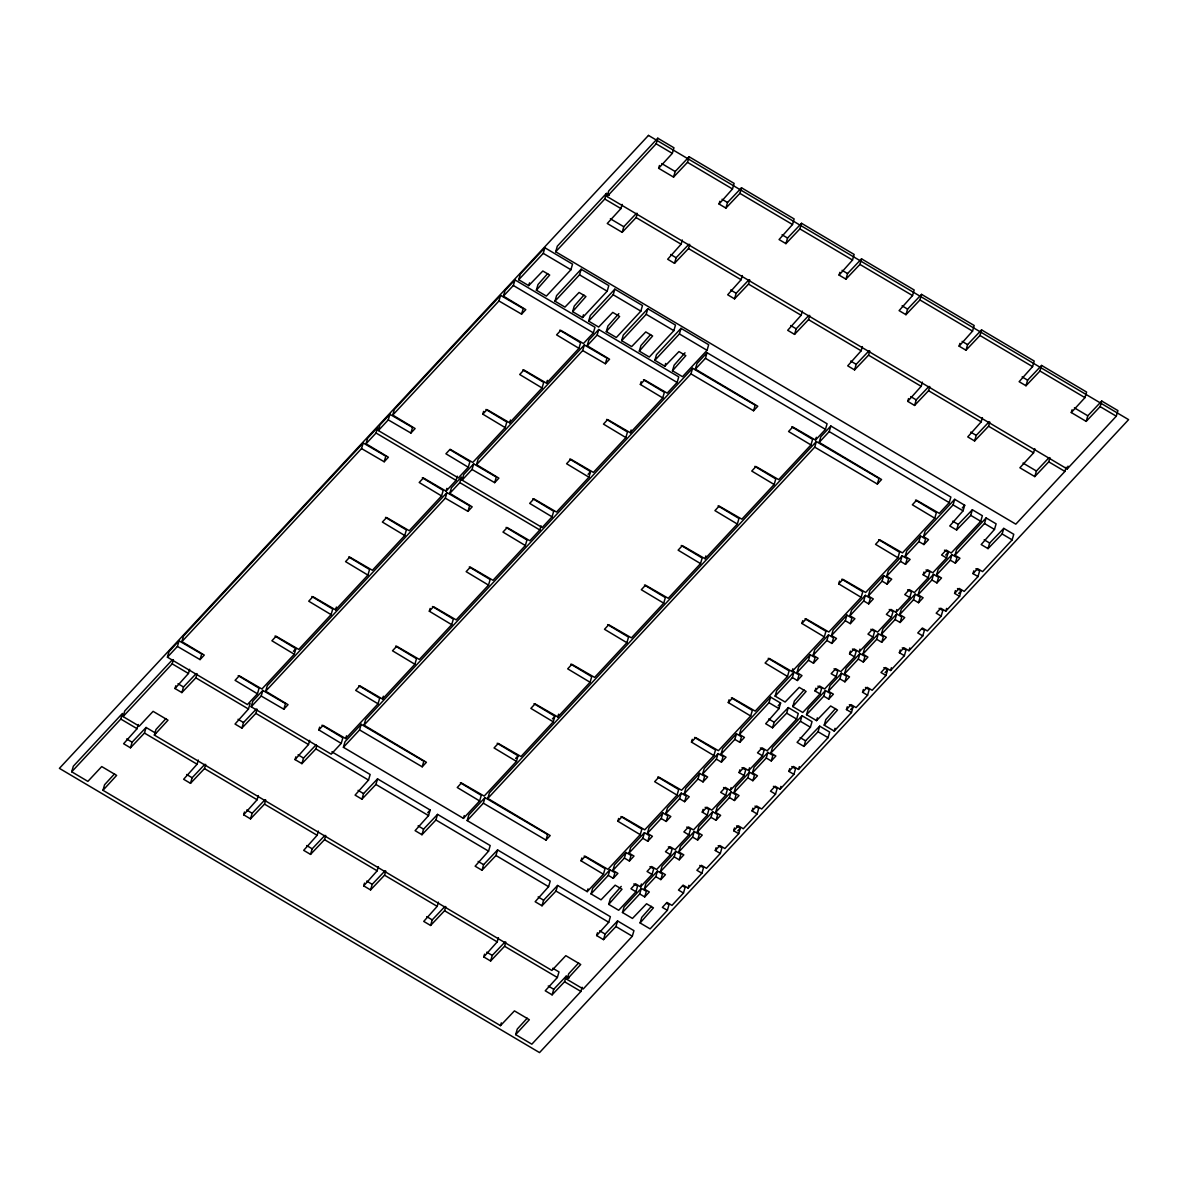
<?xml version="1.0" encoding="UTF-8"?>
<svg xmlns="http://www.w3.org/2000/svg" width="1188" height="1188" viewBox="0 0 1188 1188"><rect width="100%" height="100%" fill="white"/><g stroke="black" fill="none" stroke-linecap="round" stroke-linejoin="round"><path stroke-width="1.5" d="M71.711 771.799L73.329 766.215L122.409 713.468L120.79 719.052L71.711 771.799L87.882 781.377L101.723 766.572L116.632 775.393L102.97 790.302L500.49 1025.645L514.434 1010.884L529.343 1019.705L515.651 1034.614L531.838 1044.193L580.917 991.445L582.135 987.258M597.445 932.773L596.643 935.565L603.504 939.634L605.123 934.05L617.567 920.952L633.932 930.65L632.313 936.233L583.219 988.98L567.047 979.402L580.724 964.493L565.815 955.672L551.885 970.433L154.351 735.09L168.013 720.18L153.103 711.345L139.263 726.165L123.092 716.587L124.71 711.003L172.542 659.607M102.97 790.302L104.589 784.719L114.523 773.878M138.283 724.502L137.066 728.69L123.611 743.733L130.472 747.801L132.106 742.218L146.079 727.472L155.643 733.144M130.472 747.801L144.461 733.07L146.079 727.472M238.194 675.645L259.073 688.208L257.454 693.792L247.431 704.558L167.419 657.187L169.038 651.603L179.046 640.837L201.693 654.024L200.059 659.607L177.428 646.421L179.046 640.837M123.092 716.587L172.186 663.84L173.403 659.652M154.351 735.09L155.97 729.506L165.919 718.651M200.059 659.607L204.277 655.078L181.898 641.624L183.516 636.04L363.186 442.99L385.818 456.177L384.199 461.761L361.553 448.574L363.186 442.99M197.059 673.655L195.842 677.843L181.868 692.589L175.007 688.52L175.824 685.728M181.868 692.589L183.487 686.991L196.198 673.596M175.007 688.52L188.447 673.477L189.664 669.289M198.307 760.038L197.089 764.226L183.635 779.269L190.496 783.338L192.129 777.739L204.826 764.359M190.496 783.338L204.484 768.606L205.702 764.404M250.104 703.415L248.47 709.013L235.031 724.056L241.892 728.11L243.51 722.527L256.222 709.132M321.963 725.244L342.842 737.807L341.223 743.391L331.214 754.157L251.188 706.771L252.806 701.187L262.83 690.436L285.462 703.608L283.843 709.206L261.197 696.019L262.83 690.436M241.892 728.11L255.866 713.379L257.083 709.191M283.843 709.206L288.045 704.677L265.667 691.208L267.3 685.625L446.955 492.589L469.587 505.761L467.968 511.36L445.337 498.173L446.955 492.589M265.711 799.94L264.508 804.128L250.519 818.874L243.659 814.805L244.476 812.013M257.454 693.792L235.076 680.338L239.278 675.809L261.924 688.995L294.282 654.232L295.901 648.648L275.022 636.07M250.519 818.874L252.153 813.275L264.85 799.88M243.659 814.805L257.113 799.762L258.331 795.574M366.038 443.777L367.656 438.179L377.665 427.428L376.047 433.011L366.038 443.777L388.402 457.231L384.199 461.761M450.519 450L469.913 461.672L468.295 467.255L458.36 477.918L378.348 430.546L379.967 424.962L389.887 414.3L412.533 427.472L410.899 433.056L388.268 419.884L389.887 414.3M294.282 654.232L271.904 640.763L276.106 636.248L298.752 649.42L331.096 614.656L332.729 609.073L311.835 596.51M331.096 614.656L308.732 601.202L312.934 596.673L335.58 609.86L336.382 607.053M410.899 433.056L415.117 428.541L392.738 415.072L394.357 409.489L500.564 295.381L523.21 308.553L521.577 314.137L498.945 300.965L500.564 295.381M316.706 746.123L315.889 748.915L301.915 763.646L295.055 759.592L295.871 756.801M301.915 763.646L303.534 758.063L316.246 744.668M295.055 759.592L308.494 744.534L309.712 740.347M341.223 743.391L318.844 729.922L319.661 727.13M335.58 609.86L367.924 575.096L369.557 569.498L348.663 556.934M318.354 831.095L317.137 835.298L303.683 850.341L310.543 854.395L312.177 848.811L324.873 835.416M318.844 729.922L323.062 725.408L345.693 738.58L346.51 735.788M367.924 575.096L345.56 561.627L349.762 557.098L372.408 570.285L404.752 535.521L406.37 529.937L385.491 517.374M460.365 782.818L481.274 795.351L479.64 800.95L463.439 818.369L343.406 747.311L345.025 741.713L361.211 724.324L423.834 761.226L422.2 766.809L359.578 729.922L361.211 724.324M310.543 854.395L324.517 839.664L325.735 835.476M422.2 766.809L426.418 762.295L364.003 725.17L365.622 719.586L692.574 368.28L755.197 405.182L753.563 410.766L690.956 373.864L692.574 368.28M345.693 738.58L378.051 703.816L379.67 698.232L358.791 685.669M378.051 703.816L355.672 690.362L359.89 685.832L382.521 699.019L383.338 696.227M404.752 535.521L382.373 522.052L386.59 517.537L409.221 530.709L441.58 495.945L443.198 490.362L422.319 477.799M441.58 495.945L419.201 482.491L423.418 477.962L446.049 491.149L446.866 488.357M521.577 314.137L525.794 309.623L503.415 296.154L505.034 290.57L514.968 279.908L594.98 327.279L593.361 332.863L583.442 343.525L560.795 330.353L556.593 334.868L578.957 348.336L546.539 383.175L523.908 369.988L519.705 374.502L542.07 387.971L509.652 422.809L487.021 409.622L482.803 414.152L505.182 427.621L472.765 462.444L450.118 449.272L445.916 453.786L468.295 467.255M449.806 493.362L451.425 487.778L461.434 477.027L459.815 482.61L449.806 493.362L472.185 506.831L467.968 511.36M331.868 751.826L370.151 774.487L368.518 780.071L355.078 795.114L361.939 799.182L363.558 793.599L377.532 778.868L430.175 810.023L428.541 815.607L415.102 830.65L421.963 834.719L435.937 819.987L437.555 814.389L490.199 845.559L488.565 851.143L475.126 866.186L481.986 870.255L495.96 855.509L497.579 849.925L550.222 881.08L548.589 886.679L535.149 901.722L542.01 905.776L555.984 891.045L557.603 885.461L610.365 916.691L608.746 922.274L596.643 935.565M446.049 491.149L456.058 480.383L457.276 476.195M503.415 296.154L513.335 285.491L514.968 279.908M536.367 290.184L549.688 275.052L542.827 270.998L528.705 285.64L518.711 279.729L520.329 274.131L544.876 247.757L572.542 264.137L570.923 269.735L546.376 296.094L536.367 290.184L537.986 284.585L547.668 273.596M532.803 498.693L553.682 511.256L552.064 516.839L542.144 527.517L462.117 480.13L463.736 474.547L473.67 463.884L496.302 477.071L494.683 482.655L472.037 469.468L473.67 463.884M482.803 414.152L483.62 411.36M361.939 799.182L375.913 784.451L377.532 778.868M382.521 699.019L414.879 664.255L392.5 650.786L396.718 646.272L419.349 659.444L451.707 624.68L429.328 611.226L430.145 608.419M414.879 664.255L416.498 658.672L395.619 646.094M494.683 482.655L498.886 478.14L476.507 464.671L478.14 459.088L584.333 344.966L606.979 358.152L605.36 363.736L582.714 350.549L584.333 344.966M528.705 285.64L529.521 282.848M518.711 279.729L543.258 253.356L544.876 247.757M385.758 871.012L384.541 875.2L370.567 889.931L363.706 885.877L364.523 883.085M1066.126 467.226L1064.908 471.413L1015.814 524.16L555.687 251.767L557.306 246.183L606.4 193.436L609.34 195.174M370.567 889.931L372.2 884.347L384.897 870.953M505.182 427.621L506.801 422.022L485.922 409.459M363.706 885.877L377.16 870.819L378.378 866.631M509.652 422.809L510.469 420.017M451.707 624.68L453.326 619.096L432.447 606.533M572.631 311.642L585.936 296.525L579.076 292.456L564.968 307.113L554.974 301.188L556.593 295.604L581.14 269.231L608.805 285.61L607.172 291.194L582.625 317.567L572.631 311.642L574.25 306.059L583.932 295.055M542.07 387.971L543.703 382.388L522.809 369.824M546.539 383.175L547.356 380.368M429.328 611.226L433.531 606.697L456.177 619.884L488.52 585.12L490.154 579.521L469.275 566.958M554.974 301.188L579.506 274.814L581.14 269.231M555.687 251.767L604.781 199.02L606.4 193.436M607.083 196.555L608.702 190.956L657.796 138.209L673.952 147.787L672.334 153.371L658.642 168.28L673.551 177.101L687.496 162.34L689.114 156.757L734.125 183.398L732.491 188.981L719.052 204.039L725.913 208.093L739.886 193.362L741.505 187.778L794.133 218.934L792.515 224.517L779.061 239.56L785.921 243.629L799.895 228.898L801.529 223.299L854.157 254.455L852.524 260.053L839.084 275.096L845.945 279.15L859.919 264.419L861.538 258.836L914.166 289.991L912.547 295.574L899.093 310.617L905.954 314.686L919.943 299.955L921.561 294.372L974.19 325.512L972.556 331.11L959.117 346.154L965.978 350.222L979.952 335.476L981.57 329.893L1034.199 361.048L1032.58 366.632L1019.126 381.69L1025.986 385.744L1039.975 371.012L1041.594 365.429L1086.589 392.055L1084.956 397.638L1071.279 412.548L1086.188 421.384L1100.118 406.623L1101.736 401.039L1117.923 410.603L1116.289 416.201L1067.21 468.948L607.083 196.555L656.162 143.807L657.796 138.209M421.963 834.719L423.581 829.135L437.555 814.389M582.625 317.567L583.442 314.775M578.957 348.336L580.59 342.753L559.711 330.175M637.317 213.38L636.1 217.567L622.17 232.328L607.261 223.493L620.938 208.583L622.156 204.395M606.311 331.586L619.631 316.454L612.756 312.399L598.648 327.056L588.654 321.131L590.273 315.548L614.82 289.174L642.485 305.539L640.852 311.137L616.32 337.511L606.311 331.586L607.929 326.002L618.829 313.617M488.52 585.12L466.156 571.651L470.359 567.121L493.005 580.308L525.348 545.544L526.982 539.961L506.088 527.398M605.36 363.736L609.563 359.222L587.184 345.753L588.817 340.169L598.737 329.492L678.764 376.878L677.13 382.462L667.211 393.124L644.579 379.937L640.362 384.466L662.741 397.921L630.323 432.759L607.677 419.572L603.474 424.101L625.853 437.57L593.421 472.393L570.789 459.221L566.587 463.736L588.951 477.205L556.533 512.043L533.902 498.856L529.685 503.385L552.064 516.839M622.17 232.328L623.789 226.73L636.456 213.32M525.348 545.544L502.984 532.076L507.187 527.561L529.833 540.733L539.842 529.982L541.06 525.794M587.184 345.753L597.119 335.09L598.737 329.492M588.654 321.131L613.186 294.758L614.82 289.174M438.402 902.167L437.184 906.355L423.73 921.398L430.591 925.467L432.224 919.883L444.921 906.489M463.439 818.369L464.241 815.577M584.14 856.103L605.048 868.636L603.43 874.22L587.214 891.639L467.181 820.581L468.815 814.998L484.986 797.608L547.609 834.511L545.99 840.094L483.368 803.192L484.986 797.608M658.642 168.28L659.459 165.488M430.591 925.467L444.564 910.736L445.782 906.548M545.99 840.094L550.192 835.565L487.793 798.44L489.411 792.856L816.349 441.565L878.971 478.452L877.353 484.051L814.73 447.148L816.349 441.565M639.307 351.128L652.628 335.996L645.767 331.927L631.66 346.584L621.651 340.674L623.269 335.075L647.816 308.702L675.482 325.081L673.863 330.665L649.316 357.039L639.307 351.128L640.941 345.53L650.623 334.541M673.551 177.101L675.185 171.518L689.114 156.757M588.951 477.205L590.585 471.621L569.691 459.058M481.986 870.255L483.605 864.656L497.579 849.925M621.651 340.674L646.198 314.3L647.816 308.702M479.64 800.95L457.246 787.51L461.449 782.981L484.184 796.079L516.453 761.389L518.087 755.806L497.178 743.257M682.328 240.021L681.11 244.208L667.656 259.251L674.517 263.32L676.135 257.722L688.847 244.327M640.362 384.466L641.178 381.675M625.853 437.57L627.472 431.986L606.593 419.409M630.323 432.759L631.125 429.967M672.497 370.775L685.818 355.643L678.957 351.574L664.849 366.231L654.84 360.32L656.459 354.722L681.006 328.348L708.672 344.728L707.053 350.312L682.506 376.685L672.497 370.775L674.131 365.176L685.016 352.806M674.517 263.32L688.491 248.574L689.708 244.386M505.806 942.069L504.588 946.272L490.614 961.003L483.754 956.934L484.57 954.142M516.453 761.389L494.06 747.95L498.262 743.436L520.997 756.518L553.266 721.829L554.9 716.245L533.991 703.697M553.266 721.829L530.873 708.39L535.075 703.875L557.811 716.958L558.612 714.166M490.614 961.003L492.248 955.419L504.945 942.025M483.754 956.934L497.208 941.891L498.425 937.703M664.849 366.231L665.651 363.439M654.84 360.32L679.388 333.947L681.006 328.348M662.741 397.921L664.359 392.337L643.48 379.774M719.052 204.039L719.854 201.247M725.913 208.093L727.531 202.509L741.505 187.778M557.811 716.958L590.094 682.268L591.713 676.685L570.804 664.151M500.49 1025.645L501.306 1022.853M753.563 410.766L757.781 406.237L695.366 369.126L696.985 363.528L707.053 352.717L827.086 423.774L825.467 429.373L815.503 440.065L792.782 426.982L788.565 431.496L810.973 444.936L778.689 479.625L755.969 466.528L751.752 471.057L774.16 484.496L741.876 519.171L719.156 506.088L714.938 510.617L737.347 524.042L705.063 558.731L682.343 545.648L678.125 550.163L700.534 563.602L668.25 598.292L645.529 585.209L641.312 589.723L663.721 603.162L631.437 637.852L608.716 624.754L604.499 629.284L626.908 642.723L594.624 677.398L571.888 664.315L567.686 668.844L590.094 682.268M542.01 905.776L543.629 900.192L557.603 885.461M695.366 369.126L705.434 358.301L707.053 352.717M626.908 642.723L628.526 637.124L607.617 624.591M515.651 1034.614L517.285 1029.031L527.234 1018.19M742.337 275.542L741.119 279.729L727.68 294.787L734.54 298.841L736.159 293.258L748.871 279.863M734.54 298.841L748.514 284.11L749.732 279.923M603.43 874.22L581.021 860.795L581.838 857.988M663.721 603.162L665.339 597.579L644.431 585.031M552.776 968.235L558.984 971.918L557.35 977.501L545.247 990.792L552.108 994.846L553.742 989.262L566.171 976.18L569.156 977.932M587.214 891.639L588.03 888.847M552.108 994.846L564.552 981.763L566.171 976.18M633.828 883.931L637.585 886.159L635.966 891.743L618.696 910.275L608.702 904.365L622.007 889.233L615.146 885.179L601.039 899.821L591.045 893.911L592.664 888.312L609.919 869.779L614.924 872.735L613.29 878.318L608.301 875.363L609.919 869.779M567.047 979.402L568.666 973.818L578.615 962.978M581.021 860.795L585.239 856.266L607.959 869.349L640.243 834.674L617.849 821.235L618.651 818.443M785.921 243.629L787.555 238.046L801.529 223.299M700.534 563.602L702.153 558.018L681.244 545.47M613.29 878.318L617.894 873.373L612.904 870.418L614.523 864.834L626.031 852.464L631.021 855.434L629.402 861.018L624.398 858.048L626.031 852.464M705.063 558.731L705.88 555.939M608.702 904.365L610.32 898.767L621.22 886.397M629.402 861.018L634.006 856.073L629.001 853.103L630.635 847.519L644.431 832.684L649.435 835.654L647.816 841.238L642.812 838.283L644.431 832.684M640.243 834.674L641.862 829.076L620.953 816.542M603.504 939.634L615.948 926.551L617.567 920.952M666.498 903.266L668.993 904.751L667.374 910.335L650.118 928.882L640.109 922.957L653.43 907.825L646.569 903.771L632.462 918.428L622.453 912.503L624.071 906.919L641.327 888.372L646.331 891.327L644.713 896.925L639.708 893.955L641.327 888.372M647.816 841.238L652.42 836.293L647.415 833.337L649.034 827.739L662.845 812.904L667.849 815.874L666.216 821.457L661.226 818.502L662.845 812.904M737.347 524.042L738.966 518.458L718.057 505.925M802.36 311.078L801.143 315.266L787.689 330.309L794.549 334.377L796.183 328.794L808.88 315.399M635.966 891.743L630.962 888.773L635.565 883.827L640.555 886.797L641.371 884.006M794.549 334.377L808.523 319.646L809.741 315.444M666.216 821.457L670.819 816.512L665.815 813.557L667.448 807.959L681.244 793.139L686.233 796.109L684.615 801.692L679.61 798.737L681.244 793.139M644.713 896.925L649.316 891.98L644.312 889.01L645.93 883.427L657.439 871.071L662.444 874.026L660.825 879.61L655.821 876.655L657.439 871.071M640.555 886.797L652.064 874.427L653.697 868.844L649.94 866.631M617.849 821.235L622.052 816.705L644.772 829.803L677.056 795.114L654.662 781.674L658.865 777.145L681.585 790.243L713.869 755.553L691.475 742.114L692.277 739.322M677.056 795.114L678.675 789.53L657.766 776.982M640.109 922.957L641.743 917.374L651.425 906.37M660.825 879.61L665.429 874.665L660.424 871.71L662.043 866.126L675.853 851.291L680.858 854.246L679.224 859.83L674.22 856.875L675.853 851.291M684.615 801.692L689.218 796.747L684.214 793.792L685.832 788.193L699.643 773.358L704.647 776.328L703.029 781.912L698.024 778.957L699.643 773.358M774.16 484.496L775.779 478.898L754.87 466.364M652.064 874.427L647.059 871.472L651.663 866.527L656.667 869.482L670.478 854.647L672.096 849.064L668.354 846.851M839.084 275.096L839.886 272.304M679.224 859.83L683.828 854.885L678.823 851.93L680.457 846.346L694.252 831.511L699.257 834.466L697.638 840.05L692.634 837.095L694.252 831.511M845.945 279.15L847.564 273.567L861.538 258.836M703.029 781.912L707.632 776.967L702.628 774.012L704.246 768.413L718.057 753.578L723.061 756.548L721.428 762.132L716.423 759.177L718.057 753.578M670.478 854.647L665.473 851.692L670.077 846.747L675.081 849.702L688.877 834.867L690.51 829.283L686.753 827.071M691.475 742.114L695.678 737.6L718.413 750.682L750.682 715.993L728.289 702.568L729.09 699.762M713.869 755.553L715.503 749.97L694.594 737.421M688.877 834.867L683.887 831.912L688.491 826.967L693.48 829.922L707.276 815.102L702.271 812.147L703.088 809.355M697.638 840.05L702.242 835.105L697.237 832.149L698.856 826.566L712.652 811.746L717.656 814.701L716.037 820.284L711.033 817.329L712.652 811.746M721.428 762.132L726.031 757.187L721.027 754.231L722.66 748.633L736.456 733.813L741.461 736.768L739.842 742.351L734.837 739.396L736.456 733.813M810.973 444.936L812.592 439.352L791.683 426.804M667.374 910.335L662.369 907.38L666.973 902.435L671.977 905.39L683.486 893.034L685.105 887.436L682.61 885.966M815.503 440.065L816.319 437.273M707.276 815.102L708.894 809.518L705.152 807.305M683.486 893.034L678.482 890.064L683.085 885.119L688.09 888.089L688.892 885.298M877.353 484.051L881.57 479.521L819.156 442.396L820.774 436.813L830.843 426.002L950.875 497.059L949.242 502.643L939.292 513.35L916.572 500.252L912.354 504.781L934.763 518.22L902.479 552.895L879.759 539.812L875.541 544.342L897.95 557.766L865.666 592.456L842.931 579.373L838.728 583.887L861.137 597.326L828.853 632.016L806.117 618.918L801.915 623.448L824.309 636.887L792.04 671.576L769.304 658.479L765.102 663.008L787.495 676.447L755.226 711.122L732.491 698.039L728.289 702.568M716.037 820.284L720.626 815.339L715.636 812.384L717.255 806.8L731.066 791.965L736.055 794.92L734.436 800.504L729.432 797.549L731.066 791.965M739.842 742.351L744.445 737.406L739.441 734.451L741.06 728.868L770.611 697.118L780.605 703.044L778.986 708.627L765.681 723.744L772.542 727.813L786.649 713.156L788.268 707.573L798.277 713.498L796.643 719.082L767.106 750.831L762.102 747.861L757.499 752.806L762.503 755.776L748.692 770.611L743.688 767.641L739.099 772.586L744.089 775.556L730.293 790.391L725.289 787.421L720.685 792.366L725.69 795.321L711.879 810.157L706.875 807.201L702.271 812.147M819.156 442.396L829.209 431.586L830.843 426.002M688.09 888.089L701.885 873.254L703.519 867.656L699.762 865.443M725.69 795.321L727.308 789.738L723.551 787.525M750.682 715.993L752.316 710.409L731.407 697.876M730.293 790.391L731.095 787.585M862.369 346.599L861.152 350.802L847.712 365.845L854.573 369.899L856.192 364.315L868.903 350.92M701.885 873.254L696.896 870.284L701.484 865.339L706.489 868.309L720.299 853.474L715.295 850.504L716.112 847.712M739.099 772.586L739.901 769.794M734.436 800.504L739.04 795.559L734.036 792.604L735.669 787.02L749.465 772.185L754.469 775.14L752.85 780.724L747.846 777.769L749.465 772.185M720.299 853.474L721.918 847.876L718.176 845.663M744.089 775.556L745.722 769.958L741.965 767.745M854.573 369.899L868.547 355.167L869.765 350.98M748.692 770.611L749.509 767.804M739.441 734.451L768.992 702.702L770.611 697.118M715.295 850.504L719.898 845.559L724.903 848.529L738.698 833.709L733.694 830.739L734.496 827.947M752.85 780.724L757.454 775.779L752.45 772.824L754.068 767.24L767.879 752.405L772.883 755.36L771.25 760.944L766.26 757.989L767.879 752.405M817.908 686.129L821.665 688.357L820.047 693.941L802.791 712.488L792.782 706.563L806.103 691.446L799.227 687.377L785.12 702.034L775.125 696.109L776.744 690.525L794 671.977L799.004 674.947L797.386 680.531L792.381 677.561L794 671.977M738.698 833.709L740.317 828.125L736.56 825.898M762.503 755.776L764.122 750.177L760.379 747.965M801.915 623.448L802.732 620.656M772.542 727.813L774.16 722.23L788.268 707.573M787.495 676.447L789.129 670.849L768.22 658.315M792.04 671.576L792.841 668.77M733.694 830.739L738.297 825.794L743.302 828.764L757.098 813.929L752.093 810.959L752.91 808.167M771.25 760.944L775.853 756.014L770.864 753.044L772.482 747.46L802.019 715.711L812.028 721.636L810.409 727.219L797.089 742.351L803.949 746.406L818.057 731.749L819.69 726.165L829.684 732.09L828.066 737.674L798.514 769.423L793.525 766.468L788.921 771.413L793.911 774.368L780.115 789.203L775.111 786.248L770.507 791.193L775.512 794.148L761.701 808.983L756.697 806.013L752.093 810.959M797.386 680.531L801.989 675.586L796.985 672.616L798.603 667.032L810.112 654.677L815.116 657.632L813.483 663.216L808.493 660.261L810.112 654.677M757.098 813.929L758.731 808.345L754.974 806.117M905.954 314.686L907.587 309.103L921.561 294.372M792.782 706.563L794.401 700.979L804.083 689.976M813.483 663.216L818.087 658.271L813.082 655.316L814.716 649.732L828.511 634.897L833.516 637.852L831.897 643.436L826.893 640.481L828.511 634.897M775.512 794.148L777.13 788.565L773.388 786.337M838.728 583.887L839.545 581.095M780.115 789.203L780.917 786.411M824.309 636.887L825.942 631.303L805.033 618.755M770.864 753.044L800.4 721.294L802.019 715.711M788.921 771.413L789.723 768.606M849.331 704.736L853.088 706.949L851.454 712.548L834.199 731.08L824.205 725.155L837.51 710.038L830.65 705.969L816.542 720.626L806.533 714.701L808.167 709.117L825.422 690.57L830.412 693.54L828.793 699.123L823.789 696.168L825.422 690.57M820.047 693.941L815.042 690.985L815.859 688.194M831.897 643.436L836.5 638.491L831.496 635.535L833.115 629.952L846.925 615.117L851.93 618.072L850.311 623.655L845.307 620.7L846.925 615.117M793.911 774.368L795.544 768.785L791.787 766.557M803.949 746.406L805.568 740.822L819.69 726.165M798.514 769.423L799.331 766.631M929.773 386.516L928.556 390.704L914.582 405.435L907.721 401.366L908.538 398.574M816.542 720.626L817.344 717.834M850.311 623.655L854.9 618.71L849.91 615.755L851.529 610.172L865.324 595.351L870.329 598.307L868.695 603.89L863.691 600.935L865.324 595.351M828.793 699.123L833.397 694.178L828.392 691.223L830.026 685.625L841.52 673.269L846.524 676.224L844.906 681.823L839.901 678.853L841.52 673.269M914.582 405.435L916.215 399.851L928.912 386.456M815.042 690.985L819.646 686.04L824.65 688.995L836.144 676.64L837.778 671.042L834.021 668.829M907.721 401.366L921.175 386.323L922.393 382.135M861.137 597.326L862.755 591.743L841.846 579.195M824.205 725.155L825.823 719.572L835.506 708.568M836.144 676.64L831.155 673.67L835.758 668.725L840.748 671.695L854.558 656.86L849.554 653.89L850.37 651.098M844.906 681.823L849.509 676.878L844.505 673.908L846.123 668.324L859.934 653.489L864.938 656.444L863.305 662.043L858.315 659.073L859.934 653.489M868.695 603.89L873.299 598.945L868.294 595.99L869.928 590.406L883.724 575.571L888.728 578.526L887.109 584.11L882.105 581.155L883.724 575.571M854.558 656.86L856.177 651.276L852.435 649.049M834.199 731.08L835.015 728.289M849.554 653.89L854.157 648.945L859.162 651.915L859.978 649.123M851.454 712.548L846.45 709.578L847.267 706.786M863.305 662.043L867.908 657.098L862.919 654.128L864.537 648.544L878.348 633.709L883.337 636.664L881.719 642.263L876.714 639.293L878.348 633.709M887.109 584.11L891.713 579.165L886.708 576.21L888.327 570.626L902.138 555.791L907.142 558.746L905.508 564.345L900.519 561.375L902.138 555.791M859.162 651.915L872.972 637.08L874.591 631.496L870.834 629.269M959.117 346.154L959.919 343.362M897.95 557.766L899.568 552.182L878.66 539.649M846.45 709.578L851.054 704.633L856.058 707.603L867.567 695.232L862.562 692.277L863.379 689.486M881.719 642.263L886.322 637.317L881.318 634.347L882.936 628.764L896.732 613.944L901.737 616.914L900.118 622.497L895.113 619.527L896.732 613.944M905.508 564.345L910.112 559.399L905.122 556.43L906.741 550.846L920.552 536.011L925.541 538.966L923.922 544.564L918.918 541.594L920.552 536.011M965.978 350.222L967.596 344.624L981.57 329.893M867.567 695.232L869.185 689.649L865.443 687.421M872.972 637.08L867.968 634.11L872.571 629.165L877.576 632.135L891.356 617.315L892.99 611.731L889.233 609.503M891.356 617.315L886.367 614.359L890.955 609.414L895.96 612.369L896.777 609.578M900.118 622.497L904.721 617.552L899.717 614.582L901.336 608.999L915.146 594.163L920.151 597.133L918.517 602.717L913.527 599.747L915.146 594.163M923.922 544.564L928.526 539.619L923.522 536.649L925.14 531.066L954.692 499.316L964.701 505.242L963.067 510.825L949.761 525.957L956.622 530.011L970.73 515.369L972.348 509.771L982.357 515.696L980.739 521.28L951.187 553.029L946.183 550.074L941.579 555.019L946.584 557.974L932.773 572.809L927.783 569.854L923.18 574.799L928.184 577.754L914.374 592.589L909.369 589.634L904.766 594.579L909.77 597.534L895.96 612.369M862.562 692.277L867.166 687.332L872.17 690.287L885.981 675.452L887.599 669.869L883.842 667.641M909.77 597.534L911.389 591.951L907.647 589.723M885.981 675.452L880.976 672.497L885.58 667.552L890.569 670.507L891.386 667.715M934.763 518.22L936.382 512.622L915.473 500.089M890.569 670.507L904.38 655.672L899.375 652.717L900.192 649.925M923.18 574.799L923.982 571.992M918.517 602.717L923.121 597.772L918.116 594.802L919.75 589.218L933.545 574.383L938.55 577.353L936.931 582.937L931.927 579.967L933.545 574.383M904.38 655.672L905.999 650.088L902.256 647.861M928.184 577.754L929.803 572.171L926.046 569.943M899.375 652.717L903.979 647.772L908.983 650.727L909.8 647.935M923.522 536.649L953.073 504.9L954.692 499.316M982.402 417.656L981.184 421.859L967.745 436.902L974.606 440.956L976.224 435.372L988.936 421.978M936.931 582.937L941.535 577.992L936.53 575.037L938.149 569.438L951.959 554.603L956.964 557.573L955.345 563.157L950.341 560.201L951.959 554.603M908.983 650.727L922.779 635.907L924.398 630.323L921.903 628.838M946.584 557.974L948.202 552.39L944.46 550.163M956.622 530.011L958.241 524.428L972.348 509.771M974.606 440.956L988.579 426.225L989.797 422.037M955.345 563.157L959.934 558.212L954.944 555.256L956.563 549.658L986.099 517.923L996.108 523.834L994.49 529.432L981.169 544.549L988.03 548.618L1002.137 533.961L1003.771 528.378L1013.765 534.288L1012.146 539.887L982.61 571.621L977.605 568.666L973.002 573.611L978.006 576.566L964.196 591.401L959.191 588.446L954.588 593.391L959.592 596.346L945.782 611.181L940.792 608.226L936.189 613.171L941.178 616.126L927.383 630.962L922.378 628.006L917.775 632.952L922.779 635.907M941.178 616.126L942.812 610.543L939.055 608.33M945.782 611.181L946.598 608.39M954.588 593.391L955.404 590.599M959.592 596.346L961.211 590.763L957.469 588.55M954.944 555.256L984.481 523.507L986.099 517.923M1025.986 385.744L1027.62 380.16L1041.594 365.429M973.002 573.611L973.818 570.819M978.006 576.566L979.625 570.983L975.868 568.77M988.03 548.618L989.663 543.035L1003.771 528.378M1049.954 457.647L1048.737 461.835L1034.793 476.596L1019.883 467.775L1033.575 452.866L1034.793 448.678M1034.793 476.596L1036.426 471.012L1049.093 457.588M1071.279 412.548L1072.096 409.756M1067.21 468.948L1068.012 466.142M1086.188 421.384L1087.807 415.8L1101.736 401.039M778.185 705.791L780.605 703.044M962.28 507.989L964.701 505.242M427.725 812.755L430.175 810.023M167.419 657.187L177.428 646.421M181.898 641.624L361.553 448.574M378.348 430.546L388.268 419.884M392.738 415.072L498.945 300.965M293.406 651.321L295.901 648.648M251.188 706.771L261.197 696.019M265.667 691.208L445.337 498.173M462.117 480.13L472.037 469.468M476.507 464.671L582.714 350.549M588.09 474.294L590.585 471.621M343.406 747.311L359.578 729.922M364.003 725.17L690.956 373.864M515.592 758.464L518.087 755.806M552.42 718.918L554.9 716.245M467.181 820.581L483.368 803.192M487.793 798.44L814.73 447.148M591.045 893.911L608.301 875.363M612.904 870.418L624.398 858.048M629.001 853.103L642.812 838.283M647.415 833.337L661.226 818.502M665.815 813.557L679.61 798.737M684.214 793.792L698.024 778.957M702.628 774.012L716.423 759.177M721.027 754.231L734.837 739.396M775.125 696.109L792.381 677.561M796.985 672.616L808.493 660.261M813.082 655.316L826.893 640.481M831.496 635.535L845.307 620.7M849.91 615.755L863.691 600.935M868.294 595.99L882.105 581.155M886.708 576.21L900.519 561.375M905.122 556.43L918.918 541.594M945.693 555.078L948.202 552.39M622.453 912.503L639.708 893.955M644.312 889.01L655.821 876.655M660.424 871.71L674.22 856.875M678.823 851.93L692.634 837.095M697.237 832.149L711.033 817.329M715.636 812.384L729.432 797.549M734.036 792.604L747.846 777.769M752.45 772.824L766.26 757.989M806.533 714.701L823.789 696.168M828.392 691.223L839.901 678.853M844.505 673.908L858.315 659.073M862.919 654.128L876.714 639.293M881.318 634.347L895.113 619.527M899.717 614.582L913.527 599.747M918.116 594.802L931.927 579.967M936.53 575.037L950.341 560.201M737.807 830.813L740.317 828.125M850.623 709.607L853.088 706.949M885.09 672.571L887.599 669.869M958.701 593.465L961.211 590.763M656.162 143.807L672.334 153.371M687.496 162.34L732.491 188.981M739.886 193.362L792.515 224.517M799.895 228.898L852.524 260.053M859.919 264.419L912.547 295.574M919.943 299.955L972.556 331.11M979.952 335.476L1032.58 366.632M1039.975 371.012L1084.956 397.638M1100.118 406.623L1116.289 416.201M661.761 163.573L675.185 171.518M722.037 199.257L727.531 202.509M782.06 234.793L787.555 238.046M842.069 270.315L847.564 273.567M902.093 305.851L907.587 309.103M962.117 341.372L967.596 344.624M1022.125 376.908L1027.62 380.16M1074.398 407.855L1087.807 415.8M604.781 199.02L620.938 208.583M636.1 217.567L681.11 244.208M688.491 248.574L741.119 279.729M748.514 284.11L801.143 315.266M808.523 319.646L861.152 350.802M868.547 355.167L921.175 386.323M928.556 390.704L981.184 421.859M988.579 426.225L1033.575 452.866M1048.737 461.835L1064.908 471.413M610.365 218.785L623.789 226.73M670.656 254.484L676.135 257.722M730.665 290.006L736.159 293.258M790.688 325.542L796.183 328.794M850.697 361.063L856.192 364.315M910.721 396.599L916.215 399.851M970.73 432.12L976.224 435.372M1023.002 463.068L1036.426 471.012M543.258 253.356L570.923 269.735M579.506 274.814L607.172 291.194M613.186 294.758L640.852 311.137M646.198 314.3L673.863 330.665M679.388 333.947L707.053 350.312M705.434 358.301L825.467 429.373M829.209 431.586L949.242 502.643M953.073 504.9L963.067 510.825M970.73 515.369L980.739 521.28M984.481 523.507L994.49 529.432M1002.137 533.961L1012.146 539.887M952.746 521.176L958.241 524.428M984.169 539.783L989.663 543.035M513.335 285.491L593.361 332.863M597.119 335.09L677.13 382.462M376.047 433.011L456.058 480.383M459.815 482.61L539.842 529.982M768.992 702.702L778.986 708.627M786.649 713.156L796.643 719.082M800.4 721.294L810.409 727.219M818.057 731.749L828.066 737.674M768.666 718.978L774.16 722.23M800.088 737.57L805.568 740.822M172.186 663.84L188.447 673.477M195.842 677.843L248.47 709.013M255.866 713.379L308.494 744.534M315.889 748.915L368.518 780.071M375.913 784.451L428.541 815.607M435.937 819.987L488.565 851.143M495.96 855.509L548.589 886.679M555.984 891.045L608.746 922.274M615.948 926.551L632.313 936.233M599.643 930.798L605.123 934.05M178.007 683.739L183.487 686.991M238.031 719.275L243.51 722.527M298.054 754.811L303.534 758.063M358.078 790.347L363.558 793.599M418.102 825.883L423.581 829.135M478.125 861.419L483.605 864.656M538.134 896.94L543.629 900.192M120.79 719.052L137.066 728.69M144.461 733.07L197.089 764.226M204.484 768.606L257.113 799.762M264.508 804.128L317.137 835.298M324.517 839.664L377.16 870.819M384.541 875.2L437.184 906.355M444.564 910.736L497.208 941.891M504.588 946.272L557.35 977.501M564.552 981.763L580.917 991.445M548.247 986.01L553.742 989.262M126.611 738.966L132.106 742.218M186.635 774.502L192.129 777.739M246.659 810.023L252.153 813.275M306.682 845.559L312.177 848.811M366.706 881.095L372.2 884.347M426.73 916.631L432.224 919.883M486.753 952.167L492.248 955.419M648.47 135.402L59.4 768.354L539.53 1052.598L1128.6 419.646L648.47 135.402"/></g></svg>
